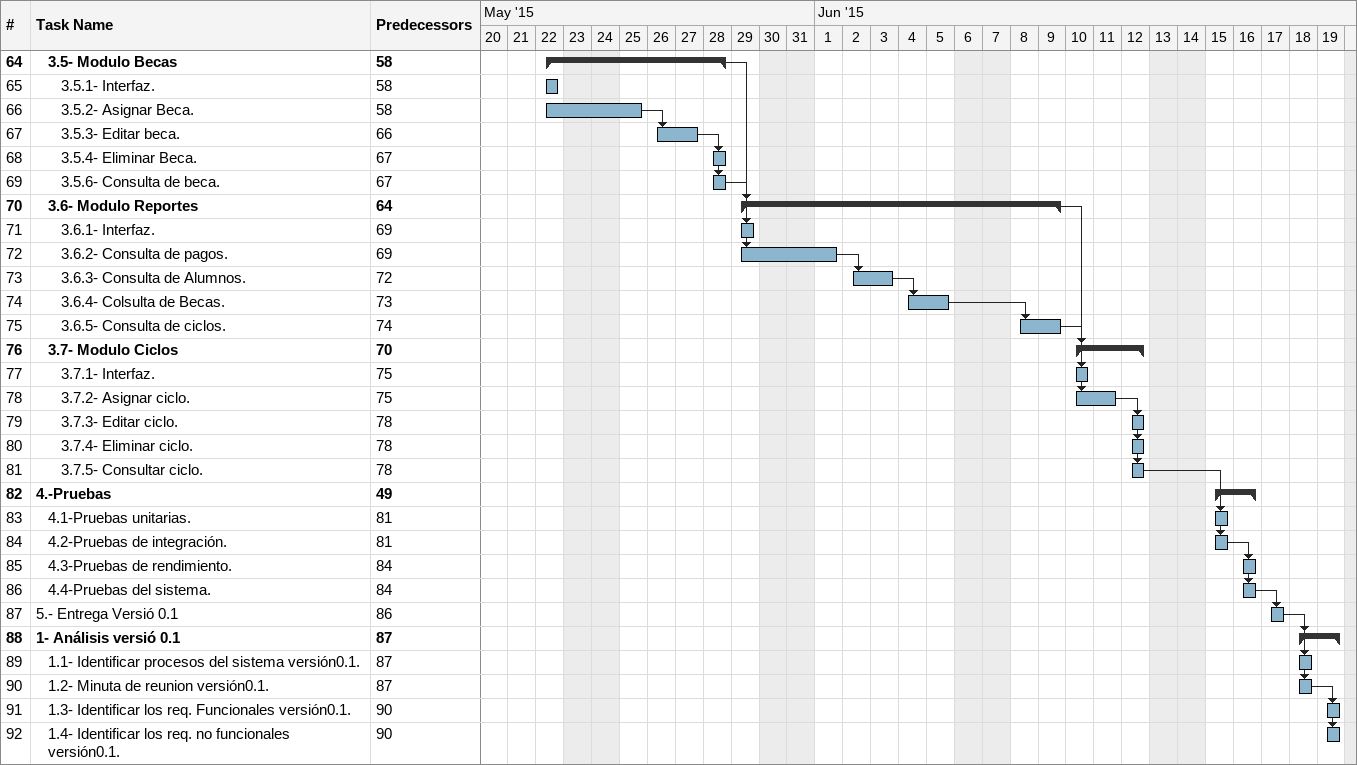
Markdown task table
| ID | Level | Task | Start | Finish | Predecessors |
|---|---|---|---|---|---|
| 64 | 2 | **3.5- Modulo Becas** | 2015-05-22 | 2015-05-28 | 58 |
| 65 | 3 | 3.5.1- Interfaz. | 2015-05-22 | 2015-05-22 | 58 |
| 66 | 3 | 3.5.2- Asignar Beca. | 2015-05-22 | 2015-05-25 | 58 |
| 67 | 3 | 3.5.3- Editar beca. | 2015-05-26 | 2015-05-27 | 66 |
| 68 | 3 | 3.5.4- Eliminar Beca. | 2015-05-28 | 2015-05-28 | 67 |
| 69 | 3 | 3.5.6- Consulta de beca. | 2015-05-28 | 2015-05-28 | 67 |
| 70 | 2 | **3.6- Modulo Reportes** | 2015-05-29 | 2015-06-09 | 64 |
| 71 | 3 | 3.6.1- Interfaz. | 2015-05-29 | 2015-05-29 | 69 |
| 72 | 3 | 3.6.2- Consulta de pagos. | 2015-05-29 | 2015-06-01 | 69 |
| 73 | 3 | 3.6.3- Consulta de Alumnos. | 2015-06-02 | 2015-06-03 | 72 |
| 74 | 3 | 3.6.4- Colsulta de Becas. | 2015-06-04 | 2015-06-05 | 73 |
| 75 | 3 | 3.6.5- Consulta de ciclos. | 2015-06-08 | 2015-06-09 | 74 |
| 76 | 2 | **3.7- Modulo Ciclos** | 2015-06-10 | 2015-06-12 | 70 |
| 77 | 3 | 3.7.1- Interfaz. | 2015-06-10 | 2015-06-10 | 75 |
| 78 | 3 | 3.7.2- Asignar ciclo. | 2015-06-10 | 2015-06-11 | 75 |
| 79 | 3 | 3.7.3- Editar ciclo. | 2015-06-12 | 2015-06-12 | 78 |
| 80 | 3 | 3.7.4- Eliminar ciclo. | 2015-06-12 | 2015-06-12 | 78 |
| 81 | 3 | 3.7.5- Consultar ciclo. | 2015-06-12 | 2015-06-12 | 78 |
| 82 | 1 | **4.-Pruebas** | 2015-06-15 | 2015-06-16 | 49 |
| 83 | 2 | 4.1-Pruebas unitarias. | 2015-06-15 | 2015-06-15 | 81 |
| 84 | 2 | 4.2-Pruebas de integración. | 2015-06-15 | 2015-06-15 | 81 |
| 85 | 2 | 4.3-Pruebas de rendimiento. | 2015-06-16 | 2015-06-16 | 84 |
| 86 | 2 | 4.4-Pruebas del sistema. | 2015-06-16 | 2015-06-16 | 84 |
| 87 | 1 | 5.- Entrega Versió 0.1 | 2015-06-17 | 2015-06-17 | 86 |
| 88 | 1 | **1- Análisis versió 0.1** | 2015-06-18 | 2015-06-19 | 87 |
| 89 | 2 | 1.1- Identificar procesos del sistema versión0.1. | 2015-06-18 | 2015-06-18 | 87 |
| 90 | 2 | 1.2- Minuta de reunion versión0.1. | 2015-06-18 | 2015-06-18 | 87 |
| 91 | 2 | 1.3- Identificar los req. Funcionales versión0.1. | 2015-06-19 | 2015-06-19 | 90 |
| 92 | 2 | 1.4- Identificar los req. no funcionales versión0.1. | 2015-06-19 | 2015-06-19 | 90 |
